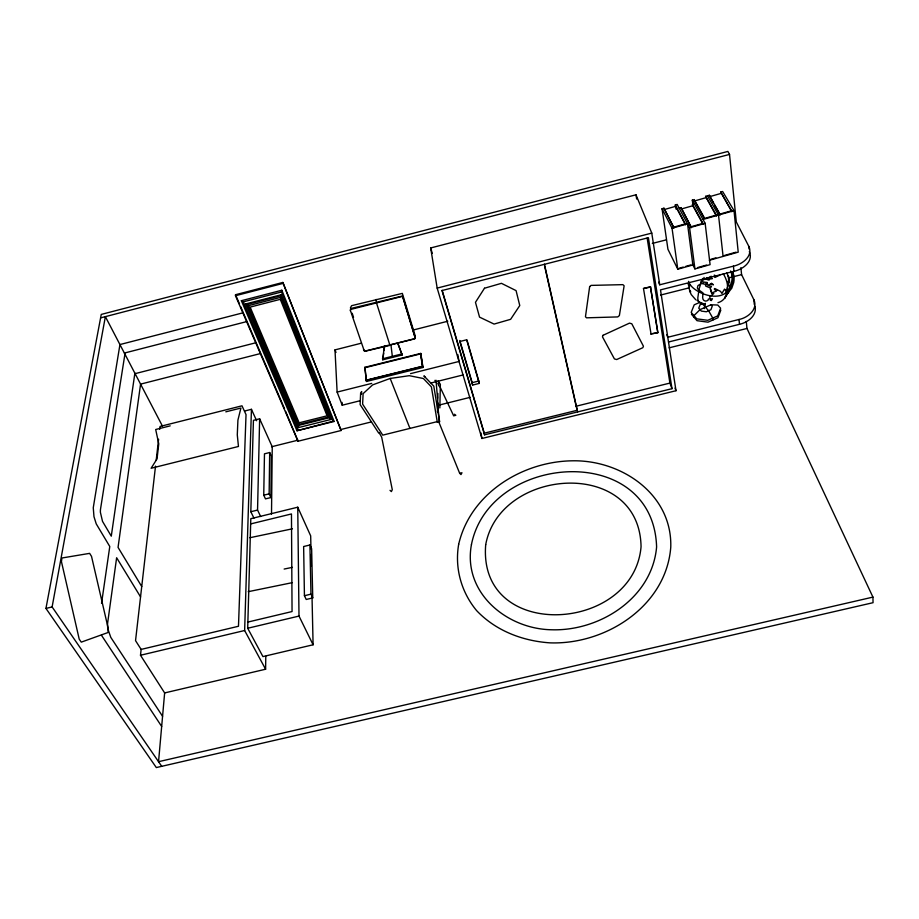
<?xml version="1.0" encoding="UTF-8"?>
<svg xmlns="http://www.w3.org/2000/svg" width="919" height="919" viewBox="0 0 919 919"><rect width="100%" height="100%" fill="white"/><g stroke="black" fill="none" stroke-linecap="round" stroke-linejoin="round"><path stroke-width="1.38" d="M341.11 430.506L282.868 282.455L235.54 294.712L235.482 295.723L298.043 441.223L341.11 430.506L282.868 282.455M271.507 514.112L272.242 446.795L259.64 418.788L253.426 420.351L250.818 511.722L253.966 518.167M270.875 497.558L271.346 456.203L269.681 452.527L264.477 453.825L263.742 495.18L265.488 498.879L270.875 497.558L269.141 493.859L269.681 452.527M155.518 466.117L135.541 640.646L141.135 649.411L140.492 655.258L164.639 692.926L265.602 669.227L265.786 656.35M260.663 516.524L257.55 510.079L259.64 418.788M439.845 407.921L440.362 384.314L438.064 380.96M437.455 411.781L437.892 393.493M438.03 411.723L438.237 403.119M438.639 385.911L438.708 383.039M312.012 596.063L313.092 644.782L262.937 656.591L247.693 628.263L250.807 518.695L297.745 507.208L310.679 535.869L310.967 548.769M265.602 669.227L244.638 630.514L251.438 409.311L244.58 411.034M361.523 394.274L361.649 391.528L360.639 393.102L360.122 404.567L378.502 432.78M350.403 307.831L351.598 305.682L402.338 293.391L415.089 335.469M350.403 310.817L350.518 309.14L351.598 308.324L402.533 295.998L415.331 338.181M164.639 692.926L158.55 761.69L872.935 597.109L873.05 602.692L156.322 767.56L45.95 608.424L101.251 314.424L727.894 151.44L729.525 154.426L736.303 221.961L748.859 246.418C753.35 256.321 741.989 264.431 733.419 266.154L659.716 284.798L658.67 282.179M690.571 291.231L690.479 292.185L690.146 290.944M298.399 427.599L298.847 424.475L248.452 305.671L245.775 303.925L298.399 427.599L330.955 419.478L281.065 294.804L245.775 303.925M156.173 460.442L158.608 439.202M159.734 429.276L160.067 426.45L241.984 405.807L246.028 414.63L238.48 626.264L141.135 649.411M330.955 419.478L328.6 417.042L280.594 297.365L281.065 294.804M397.548 342.718L402.177 354.987L382.741 359.811L383.683 353.183M384.05 350.53L384.613 346.555M101.549 603.312L109.775 546.506L96.242 523.887L93.979 516.685L93.267 507.747L119.941 344.556L243.34 312.736M134.875 373.206L111.279 536.168L102.526 521.383L100.412 512.4A11.189 3.998 75.9 0 1 100.539 509.034L124.915 354.114M382.741 359.811L384.314 346.026M704.356 308.623L705.31 303.35M705.218 304.637L705.413 303.557M161.733 766.32L52.119 606.931L105.375 316.641L162.387 425.979M334.125 421.465L333.069 421.212L281.49 291.989L281.834 290.243L241.364 300.708L296.963 430.747L334.125 421.465L281.834 290.243M459.649 473.251L461.958 472.768L460.97 474.595L459.649 473.251L439.19 422.912L438.466 411.758M729.927 286.602L731.754 281.271A25.652 19.919 -25.2 0 0 730.628 270.99M720.841 310.071L717.946 317.744L708.032 322.167L697.016 320.685L691.444 314.241M726.561 295.217L724.586 298.342L728.847 291.334C727.515 293.62 730.318 288.784 728.434 291.369M709.491 276.987L708.48 279.158L707.159 277.618M727.377 292.908L730.651 287.923L732.477 282.592A25.686 19.931 -25.2 0 0 731.352 272.311M725.505 296.148L731.8 288.175L733.73 282.558A27.065 20.999 -25.2 0 0 732.558 271.725M296.963 430.747L333.069 421.212M350.518 309.473L402.556 296.332L415.354 338.525L364.372 351.253L350.403 310.484M712.995 319.95L712.765 318.089L708.629 310.748L702.357 303.707L699.106 302.673L694.213 304.832L691.191 312.403L696.763 318.836L707.791 320.306L717.728 315.883L720.622 308.21L717.739 305.028L710.938 304.786L700.025 309.634L693.971 315.608L694.213 317.457M702.357 303.707L700.106 304.706L698.739 308.175L701.312 311.104L706.355 311.759L710.892 309.737L712.236 306.245L710.938 304.786M390.184 378.444L372.609 384.9L363.12 393.631L362.614 404.119L382.741 435.135L437.214 421.637L431.402 386.91L423.395 378.513L409.265 375.687L390.184 378.444L409.931 428.392M703.196 278.882L704.494 279.319L703.988 277.435M719.864 275.091L715.005 277.423L714.132 276.401L716.418 276.297L714.27 275.068M438.914 418.731L438.868 418.007M659.716 284.798L651.778 233.104L635.982 194.805L430.689 247.958L437.168 288.095L481.935 438.478L675.993 390.724L660.497 289.876L733.959 271.323C742.541 269.612 753.821 261.467 749.341 251.576M666.746 334.585L667.78 337.262L739.014 319.479C747.641 317.825 758.267 309.393 753.867 299.697L741.587 274.632L740.875 267.636M668.504 342.006L739.519 324.304C747.549 322.535 757.21 315.734 755.039 306.406M662.059 208.739L672.042 228.234L687.515 223.845L692.88 264.948L677.797 269.198L667.941 249.29L662.059 208.739L663.955 208.199L673.719 227.188L685.31 223.891L685.436 224.776L675.408 205.845L675.293 204.971L677.177 204.432L689.595 227.74L694.925 268.922L710.088 264.649L705.149 223.328L692.317 200.135L694.213 199.595L704.666 218.4L716.28 215.103L705.574 196.356L709.365 195.276L720.255 214.897L714.649 205.155M720.737 192.048L731.88 211.588L720.737 192.048L722.633 191.508L734.028 210.646L738.221 252.151L709.353 260.295M664.322 209.543L675.66 206.315L676.039 209.107M694.58 200.939L705.941 197.7M709.732 196.632L721.105 193.392M679.164 208.165L681.059 207.625L691.375 227.567L681.059 207.625M703.035 224.27L692.581 205.259L692.466 204.386L694.362 203.846M681.438 208.969L692.834 205.73M720.163 214.012L731.8 210.704M703.001 219.446L734.028 210.646M691.26 226.694L702.932 223.386L692.466 204.386M689.595 227.74L705.149 223.328M679.428 268.164L683.196 267.096M685.712 266.384L690.732 264.971M710.858 259.296L715.89 257.871M724.7 255.379L736.039 252.185M697.82 267.521L706.665 265.028M100.608 317.882L729.525 154.426M235.482 295.723L282.868 283.443M241.364 300.708L243.34 301.857L281.49 291.989M248.452 305.671L280.594 297.365M124.375 353.068L247.096 321.501M437.168 288.095L651.778 233.104M135.104 373.654L255.861 342.764M652.341 243.42L666.103 239.905M260.491 353.551L140.573 384.131L118.057 547.391L141.733 586.529M360.271 400.695L342.213 405.21L337.124 392.091L334.998 349.886L361.133 343.246M413.412 329.967L447.806 321.225M651.111 334.367L643.484 288.486L650.445 286.717L657.878 332.678L650.962 333.988M650.595 287.096L643.484 288.486M660.566 295.068L689.399 287.796M729.226 277.756L741.587 274.632M170.199 425.853L155.69 429.506L158.757 443.854L157.046 458.857L151.107 468.265L238.458 446.473L237.286 434.859L237.918 420.132L240.916 408.047L225.821 411.838M337.124 392.091L371.747 383.395M410.529 373.642L459.006 361.466L457.834 354.585M391.299 344.705L414.239 338.973M431.091 382.959L463.027 374.963M652.318 333.643L657.878 332.678M298.847 424.475L328.6 417.042M478.788 381.017L479.236 383.418L472.607 385.072L472.171 382.66L478.788 381.017L467.013 340.133M382.396 358.812L401.844 353.964M364.774 367.324L420.753 353.413L423.004 367.462L366.474 381.465L364.774 367.324L365.176 368.37M366.221 380.179L422.395 366.267L420.592 353.895L364.992 367.703L366.474 381.465M366.061 380.42L422.637 366.405L420.753 353.413M271.507 446.772L297.894 440.201M340.96 429.495L371.529 421.878M439.604 404.946L470.16 397.341M669.101 347.841L746.975 328.462L872.935 597.109M544.576 265.832L576.167 406.209L669.917 383.085L671.984 388.68L484.566 434.825L442.005 290.542L648.4 237.699L671.984 388.68M484.566 434.825L484.267 433.171L577.281 410.265L544.416 264.132M263.742 495.18L269.141 493.859M250.818 511.722L257.55 510.079M250.657 523.922L291.461 513.951L292.058 611.549L247.866 622.071M45.95 608.424L52.119 606.931M309.921 545.001L303.638 546.518L304.43 595.719L306.222 599.475L312.747 597.913L311.633 548.746L309.921 545.001L310.967 594.156L312.747 597.913M304.43 595.719L310.967 594.156M247.693 628.263L298.997 616.075L313.092 644.782M140.492 655.258L244.638 630.514M249.842 537.73L292.414 528.804M284.143 569.056L292.403 567.356M248.199 591.687L292.116 582.692M379.57 433.446L379.214 432.803L381.684 437.157L392.287 489.701L391.379 491.585L390.012 490.332M439.535 421.798L437.203 422.154L439.661 421.718L433.791 386.141L423.912 375.894L425.06 376.939M710.996 276.205L711.743 276.676L710.157 278.239L712.294 278.652L710.617 278.549L709.031 280.077L706.975 279.514L707.205 278.135L706.596 278.239L706.309 279.307L702.851 279.537L702.966 281.432L701.496 280.628C699.635 283.132 703.127 283.971 704.23 282.076L705.654 282.282L706.619 284.695L707.458 284.327L706.768 282.202L708.158 285.706L709.33 284.591L709.675 286.05L711.49 286.337L710.548 287.831L709.64 287.658L705.746 286.131L705.321 284.327L701.254 283.42L697.912 285.671L697.372 287.911L698.118 289.474L703.012 292.92L702.633 297.469C702.667 301.018 706.137 302.202 708.285 299.973L708.308 299.146L709.836 298.698L709.928 296.538L713.787 293.529L711.674 293.379L710.307 288.669L711.811 292.851L716.315 291.174L716.786 290.37L715.143 290.094L714.293 289.037L714.775 288.509L720.542 291.38L721.932 293.448L724.574 289.06L725.263 290.266L725.78 289.726L726.504 292.61L726.458 290.232L726.895 290.944L727.538 289.68L726.975 288.405L728.744 284.476L727.733 281.754C727.997 280.031 729.054 283.328 728.733 281.007L728.17 275.631L728.572 276.608L726.642 272.863M704.379 304.086L699.462 302.052M697.027 300.306L698.647 301.466M454.468 414.228L455.858 415.285L453.676 415.847L439.764 386.371M695.798 299.812L691.249 294.597L689.514 290.657M363.476 349.875L365.739 351.081L389.966 345.383L376.331 302.408L376.227 299.445M434.905 380.363L437.295 383.878M161.675 726.458L101.412 635.178M162.571 716.292L110.785 637.361L107.879 628.998M140.55 596.879L116.633 557.741L107.695 622.611A11.407 4.216 78 0 0 107.58 626.264L107.695 627.62M713.236 202.72L709.365 195.276M707.469 195.816L718.509 215.046L723.092 256.424M716.383 215.988L705.574 196.356M694.316 200.468L704.092 218.067M675.293 204.971L685.31 223.891M692.363 263.925L694.925 268.922M673.845 228.061L663.955 208.199M688.595 285.407L688.193 283.891M251.438 409.311L256.631 420.753M235.54 294.712L239.48 303.89M240.606 306.509L284.522 408.725M285.648 411.344L298.043 441.223M243.34 301.857L297.986 429.966M334.998 349.886L335.975 352.471M675.017 388.094L675.993 390.724M397.835 343.258L402.177 354.987M689.583 289.749L688.928 287.923C688.768 289.738 688.113 286.314 689.055 287.796L688.951 286.004L689.813 285.866L688.848 282.328M392.459 357.399L391.057 345.705M422.637 366.405L423.004 367.462M352.195 313.253L353.539 317.319M430.689 247.958L432.286 253.414M442.154 290.324L484.267 433.171M459.822 340.489L472.171 382.66M472.607 385.072L459.833 341.512L466.668 339.789L479.236 383.418M576.167 406.209L577.729 411.884M480.913 432.86L481.935 438.478M635.982 194.805L636.66 199.032M650.445 286.717L657.728 332.287M647.148 238.044L669.917 383.085M672.042 228.234L677.797 269.198M692.317 200.135L693.018 205.764M733.419 266.154L733.959 271.323M739.014 319.479L739.519 324.304M746.274 321.455L746.975 328.462M748.859 246.418L749.1 249.003M753.867 299.697L754.315 304.511M435.997 380.225L437.524 398.191M342.063 402.384L342.213 405.21M311.093 554.502L311.346 565.966M297.745 507.208L298.997 616.075M732.34 271.656A27.03 20.988 -25.2 0 1 733.259 275.631M717.98 302.661A21.424 16.105 55.9 0 0 724.287 298.606L726.55 294.666L727.618 289.864L727.4 284.511A23.009 17.3 56 0 0 723.242 273.724M699.589 302.535A23.572 7.203 -65.8 0 1 697.808 298.032L699.014 289.221L700.68 283.914A21.654 6.628 -65.8 0 1 702.932 278.468M729.858 285.786A26.754 14.348 12.1 0 1 729.766 288.026C722.702 301.788 701.53 295.861 692.283 287.176A26.754 14.302 12.3 0 1 688.515 281.375M729.341 278.985C729.87 290.37 728.066 271.783 729.341 278.985M485.703 544.691C477.581 642.335 633.513 633.157 641.06 546.759C639.578 457.57 499.959 467.013 485.703 544.691M471.458 544.496C462.464 592.491 506.53 628.998 551.526 629.768C599.889 631.353 652.168 597.97 656.603 546.966C653.294 441.384 489.758 452.734 471.458 544.496M727.032 291.966L726.998 292.874L728.342 289.761L727.032 291.966M458.673 544.324C454.56 568.034 461.281 592.146 476.628 610.618C495.778 630.802 522.509 640.98 549.918 642.852C605.724 644.897 666.241 606.138 670.767 547.15C672.352 494.158 621.278 459.741 572.238 460.81C522.13 461.499 470.31 493.537 458.673 544.324M713.362 284.672L709.95 284.281L711.49 283.259L713.362 284.672M729.054 289.68C729.054 291.668 729.95 286.866 729.054 289.68M726.309 293.931L728.078 292.713L726.309 293.931M108.339 628.952L107.982 632.536L81.274 642.14L79.218 639.153L61.435 561.578L61.952 557.994L89.637 553.364L91.521 556.363L108.339 628.952M710.64 299.192L710.284 300.237L711.317 300.559L712.455 298.744L710.64 299.192M589.653 286.613L585.46 316.733L586.517 317.825L617.763 316.917L619.383 315.55L624.127 285.786L622.875 284.649L591.055 285.395L589.653 286.613M726.653 293.023C726.24 295.401 724.436 290.841 726.653 293.023M603.059 335.297L602.45 336.791L614.42 358.927L616.683 359.536L642.806 347.715L643.438 346.245L631.79 323.764L629.481 323.132L603.059 335.297M484.497 288.221L475.468 302.317L479.546 317.124L494.077 324.074L510.619 319.318L519.763 305.556L516.076 290.622L501.429 283.328L484.497 288.221M280.812 295.734L247.257 304.396L298.641 425.394L329.645 417.651L280.812 295.734M280.295 299.33L250.14 307.107L299.146 422.809L327.107 415.813L280.295 299.33"/></g></svg>
